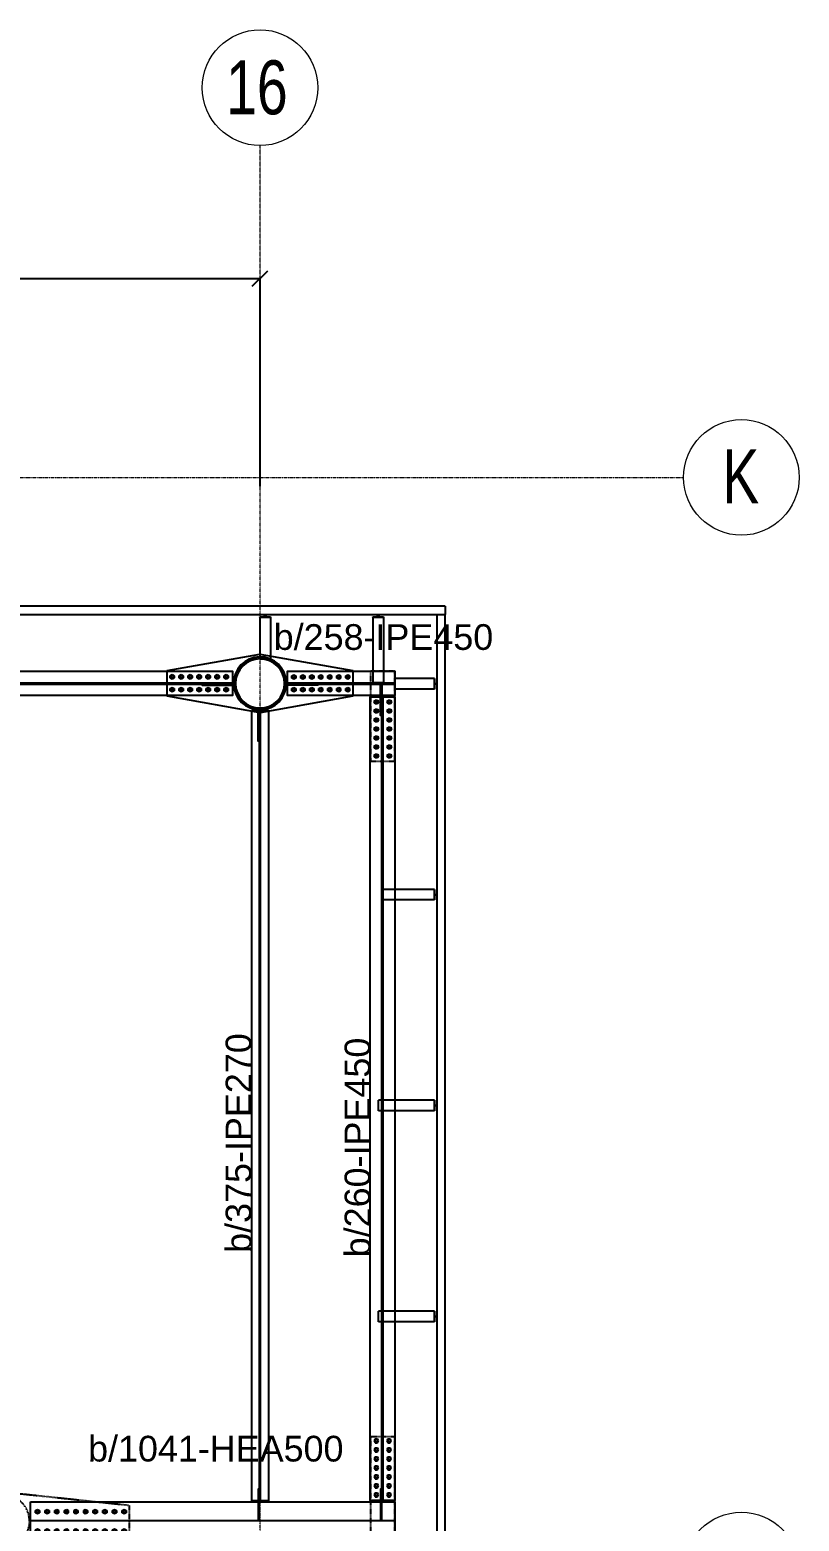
# Model space of a CAD drawing. Header units: millimetres. Extents: x -1715 to 93033, y -21962 to 25119.
# Drawn here: x 87044 to 93033, y 13518 to 25119 of the extents above; entities that cross this region are included whole.
import ezdxf
from ezdxf.enums import TextEntityAlignment as Align

# ---------------------------------------------------------------- set-up
doc = ezdxf.new("R2010")
doc.units = ezdxf.units.MM
doc.header["$LTSCALE"] = 0.4
doc.linetypes.add('DXK_LINE_DOT2', pattern=[3.9198, 1.9599, -1.9599])
doc.linetypes.add('Grid Line', pattern=[3.33375, 1.905, -0.47625, 0.47625, -0.47625])
for name, color, linetype, lineweight in [('0-1', 250, 'Continuous', 5), ('E_COLUMNAS-1', 1, 'Continuous', 25), ('E_EJES', 8, 'Continuous', 9), ('E_EJES-1', 8, 'Grid Line', 9), ('E_TEXTO', 3, 'Continuous', 9), ('E_VIGAS-1', 31, 'Continuous', 25), ('E_VIGAS-2', 252, 'Continuous', 25)]:
    doc.layers.add(name, color=color, linetype=linetype, lineweight=lineweight)
for name, color, linetype in [('A_ALMA', 255, 'Continuous'), ('COTAS', 8, 'Continuous'), ('P-PLATINA', 6, 'Continuous')]:
    doc.layers.add(name, color=color, linetype=linetype)
doc.styles.add('CNI_COTAS', font='romans.shx', dxfattribs={"width": 0.8})
doc.styles.add('Swis721 LtCn BT_1', font='swisscl.ttf', dxfattribs={"height": 0.42})
doc.styles.add('VERDANA', font='arial.ttf')
doc.dimstyles.new('1.5', dxfattribs={"dimscale": 0, "dimtxt": 200, "dimasz": 120, "dimexe": 4, "dimexo": 4, "dimgap": 15, "dimtad": 1, "dimdec": 0, "dimzin": 4, "dimdsep": 46, "dimtxsty": 'CNI_COTAS', "dimblk": 'OBLIQUE', "dimcen": -0.09, "dimclrd": 256, "dimclrt": 3, "dimadec": 0, "dimazin": 0, "dimtfac": 1, "dimtdec": 0, "dimtmove": 2, "dimatfit": 0, "dimldrblk": 'OBLIQUE', "dimfxl": 0.05, "dimtolj": 1, "dimtzin": 0, "dimarcsym": 0})

# ---------------------------------------------------------------- blocks, each defined once
blk = doc.blocks.new('EST_SFM_VIGA-METALICA-SECCION-C - EST_SFM_VIGA-METALICA-UPN160-1505289-_14_00m_N_E_-NIVEL-4 DOC')
at = {"layer": 'E_VIGAS-1'}
for p, q in [((44.822, 0.018), (-44.831, 0.018)), ((44.822, 0.018), (44.822, -0.047)), ((-44.831, -0.047), (44.822, -0.047))]:
    blk.add_line(p, q, dxfattribs=at)
blk = doc.blocks.new('EST_SFM_VIGA-METALICA-SECCION-C - EST_SFM_VIGA-METALICA-UPN160-1510871-_14_00m_N_E_-NIVEL-4 DOC')
at = {"layer": 'E_VIGAS-1'}
for p, q in [((-11.69, -0.047), (-11.69, 0.018)), ((11.677, 0.018), (-11.69, 0.018)), ((-11.69, -0.047), (11.677, -0.047))]:
    blk.add_line(p, q, dxfattribs=at)
blk = doc.blocks.new('DCTIB_CNI_EST_MOD-1A-FAC_0001_rvt-1-_14_00m_N_E_-NIVEL-4 DOC')
at = {"layer": 'E_VIGAS-1'}
for p, q in [((2.375, 165.082), (2.375, 165.096)), ((2.375, 165.077), (2.375, 165.082)), ((2.38, 165.096), (2.38, 165.082)), ((2.38, 165.082), (2.38, 165.077)), ((3.255, 165.082), (3.255, 165.096)), ((3.255, 165.077), (3.255, 165.082)), ((3.26, 165.096), (3.26, 165.082)), ((3.26, 165.082), (3.26, 165.077)), ((2.337, 165.076), (2.337, 165.077)), ((2.337, 165.077), (2.365, 165.077)), ((2.337, 165.076), (2.419, 165.076)), ((2.419, 165.076), (2.337, 165.076)), ((2.337, 165.076), (2.337, 164.749)), ((2.391, 165.077), (2.419, 165.077)), ((2.419, 165.077), (2.419, 165.076)), ((2.419, 165.076), (2.419, 164.749)), ((3.217, 165.076), (3.217, 165.077)), ((3.217, 165.077), (3.245, 165.077)), ((3.217, 165.076), (3.299, 165.076)), ((3.299, 165.076), (3.217, 165.076)), ((3.217, 165.076), (3.217, 164.564)), ((3.271, 165.077), (3.299, 165.077)), ((3.299, 165.077), (3.299, 165.076)), ((3.299, 165.076), (3.299, 164.564)), ((2.419, 164.749), (2.337, 164.749)), ((3.299, 164.564), (3.217, 164.564)), ((3.386, 164.515), (3.386, 164.597)), ((3.695, 164.597), (3.386, 164.597)), ((3.695, 164.515), (3.386, 164.515)), ((3.695, 164.597), (3.695, 164.515)), ((3.695, 164.515), (3.695, 164.597)), ((3.695, 164.597), (3.695, 164.597)), ((3.695, 164.597), (3.695, 164.569)), ((3.695, 164.559), (3.7, 164.559)), ((3.7, 164.554), (3.695, 164.554)), ((3.695, 164.543), (3.695, 164.515)), ((3.695, 164.515), (3.695, 164.515)), ((3.7, 164.559), (3.714, 164.559)), ((3.714, 164.554), (3.7, 164.554)), ((3.296, 162.875), (3.296, 162.957)), ((3.695, 162.957), (3.296, 162.957)), ((3.695, 162.957), (3.695, 162.875)), ((3.695, 162.875), (3.695, 162.957)), ((3.695, 162.957), (3.695, 162.957)), ((3.695, 162.957), (3.695, 162.929)), ((3.695, 162.918), (3.7, 162.918)), ((3.7, 162.913), (3.695, 162.913)), ((3.695, 162.903), (3.695, 162.875)), ((3.7, 162.918), (3.714, 162.918)), ((3.714, 162.913), (3.7, 162.913)), ((3.695, 162.875), (3.296, 162.875)), ((3.695, 162.875), (3.695, 162.875)), ((3.26, 161.235), (3.26, 161.317)), ((3.695, 161.317), (3.26, 161.317)), ((3.695, 161.317), (3.695, 161.235)), ((3.695, 161.235), (3.695, 161.317)), ((3.695, 161.317), (3.695, 161.317)), ((3.695, 161.317), (3.695, 161.289)), ((3.695, 161.278), (3.7, 161.278)), ((3.7, 161.273), (3.695, 161.273)), ((3.695, 161.262), (3.695, 161.235)), ((3.7, 161.278), (3.714, 161.278)), ((3.714, 161.273), (3.7, 161.273)), ((3.695, 161.235), (3.26, 161.235)), ((3.695, 161.235), (3.695, 161.235)), ((3.26, 159.594), (3.26, 159.676)), ((3.695, 159.676), (3.26, 159.676)), ((3.695, 159.676), (3.695, 159.594)), ((3.695, 159.594), (3.695, 159.676)), ((3.695, 159.676), (3.695, 159.676)), ((3.695, 159.676), (3.695, 159.649)), ((3.695, 159.638), (3.7, 159.638)), ((3.7, 159.633), (3.695, 159.633)), ((3.7, 159.638), (3.714, 159.638)), ((3.714, 159.633), (3.7, 159.633)), ((3.695, 159.594), (3.26, 159.594)), ((3.695, 159.622), (3.695, 159.594)), ((3.695, 159.594), (3.695, 159.594))]:
    blk.add_line(p, q, dxfattribs=at)
for points, knots in [([(2.365, 165.077), (2.366, 165.077), (2.367, 165.077), (2.37, 165.077), (2.372, 165.078), (2.374, 165.078), (2.375, 165.08), (2.375, 165.081), (2.375, 165.082)], [0, 0, 0, 0, 0.142857, 0.285714, 0.428571, 0.571429, 0.785714, 1, 1, 1, 1]), ([(2.375, 165.082), (2.375, 165.081), (2.375, 165.08), (2.373, 165.078), (2.372, 165.078), (2.37, 165.077), (2.369, 165.077), (2.368, 165.077), (2.366, 165.077), (2.365, 165.077)], [0, 0, 0, 0, 0.285714, 0.428571, 0.571429, 0.678571, 0.732143, 0.785714, 1, 1, 1, 1]), ([(2.391, 165.077), (2.39, 165.077), (2.389, 165.077), (2.386, 165.077), (2.384, 165.078), (2.382, 165.078), (2.381, 165.08), (2.38, 165.081), (2.38, 165.082)], [0, 0, 0, 0, 0.142857, 0.285714, 0.428571, 0.571429, 0.785714, 1, 1, 1, 1]), ([(2.38, 165.082), (2.38, 165.081), (2.381, 165.08), (2.382, 165.078), (2.384, 165.078), (2.385, 165.077), (2.386, 165.077), (2.388, 165.077), (2.39, 165.077), (2.391, 165.077)], [0, 0, 0, 0, 0.285714, 0.428571, 0.571429, 0.678571, 0.732143, 0.785714, 1, 1, 1, 1]), ([(3.245, 165.077), (3.246, 165.077), (3.247, 165.077), (3.25, 165.077), (3.252, 165.078), (3.254, 165.078), (3.255, 165.08), (3.255, 165.081), (3.255, 165.082)], [0, 0, 0, 0, 0.142857, 0.285714, 0.428571, 0.571429, 0.785714, 1, 1, 1, 1]), ([(3.255, 165.082), (3.255, 165.081), (3.255, 165.08), (3.253, 165.078), (3.252, 165.078), (3.25, 165.077), (3.249, 165.077), (3.248, 165.077), (3.246, 165.077), (3.245, 165.077)], [0, 0, 0, 0, 0.285714, 0.428571, 0.571429, 0.678571, 0.732143, 0.785714, 1, 1, 1, 1]), ([(3.271, 165.077), (3.27, 165.077), (3.269, 165.077), (3.266, 165.077), (3.264, 165.078), (3.262, 165.078), (3.261, 165.08), (3.26, 165.081), (3.26, 165.082)], [0, 0, 0, 0, 0.142857, 0.285714, 0.428571, 0.571429, 0.785714, 1, 1, 1, 1]), ([(3.26, 165.082), (3.26, 165.081), (3.261, 165.08), (3.262, 165.078), (3.264, 165.078), (3.265, 165.077), (3.266, 165.077), (3.268, 165.077), (3.27, 165.077), (3.271, 165.077)], [0, 0, 0, 0, 0.285714, 0.428571, 0.571429, 0.678571, 0.732143, 0.785714, 1, 1, 1, 1]), ([(3.695, 164.569), (3.695, 164.569), (3.695, 164.567), (3.696, 164.564), (3.696, 164.562), (3.697, 164.56), (3.698, 164.559), (3.7, 164.559), (3.7, 164.559)], [0, 0, 0, 0, 0.142857, 0.285714, 0.428571, 0.571429, 0.785714, 1, 1, 1, 1]), ([(3.7, 164.559), (3.699, 164.559), (3.698, 164.559), (3.697, 164.561), (3.696, 164.562), (3.696, 164.564), (3.696, 164.565), (3.695, 164.567), (3.695, 164.568), (3.695, 164.569)], [0, 0, 0, 0, 0.285714, 0.428571, 0.571429, 0.678571, 0.732143, 0.785714, 1, 1, 1, 1]), ([(3.695, 164.543), (3.695, 164.544), (3.695, 164.546), (3.696, 164.548), (3.696, 164.55), (3.697, 164.552), (3.698, 164.553), (3.7, 164.554), (3.7, 164.554)], [0, 0, 0, 0, 0.142857, 0.285714, 0.428571, 0.571429, 0.785714, 1, 1, 1, 1]), ([(3.7, 164.554), (3.699, 164.554), (3.698, 164.553), (3.697, 164.552), (3.696, 164.55), (3.696, 164.549), (3.696, 164.548), (3.695, 164.546), (3.695, 164.544), (3.695, 164.543)], [0, 0, 0, 0, 0.285714, 0.428571, 0.571429, 0.678571, 0.732143, 0.785714, 1, 1, 1, 1]), ([(3.695, 162.929), (3.695, 162.928), (3.695, 162.927), (3.696, 162.924), (3.696, 162.922), (3.697, 162.92), (3.698, 162.919), (3.7, 162.918), (3.7, 162.918)], [0, 0, 0, 0, 0.142857, 0.285714, 0.428571, 0.571429, 0.785714, 1, 1, 1, 1]), ([(3.7, 162.918), (3.699, 162.918), (3.698, 162.919), (3.697, 162.92), (3.696, 162.922), (3.696, 162.923), (3.696, 162.924), (3.695, 162.926), (3.695, 162.928), (3.695, 162.929)], [0, 0, 0, 0, 0.285714, 0.428571, 0.571429, 0.678571, 0.732143, 0.785714, 1, 1, 1, 1]), ([(3.695, 162.903), (3.695, 162.904), (3.695, 162.905), (3.696, 162.908), (3.696, 162.91), (3.697, 162.912), (3.698, 162.913), (3.7, 162.913), (3.7, 162.913)], [0, 0, 0, 0, 0.142857, 0.285714, 0.428571, 0.571429, 0.785714, 1, 1, 1, 1]), ([(3.7, 162.913), (3.699, 162.913), (3.698, 162.913), (3.697, 162.911), (3.696, 162.91), (3.696, 162.908), (3.696, 162.907), (3.695, 162.906), (3.695, 162.904), (3.695, 162.903)], [0, 0, 0, 0, 0.285714, 0.428571, 0.571429, 0.678571, 0.732143, 0.785714, 1, 1, 1, 1]), ([(3.695, 161.289), (3.695, 161.288), (3.695, 161.286), (3.696, 161.284), (3.696, 161.282), (3.697, 161.28), (3.698, 161.278), (3.7, 161.278), (3.7, 161.278)], [0, 0, 0, 0, 0.142857, 0.285714, 0.428571, 0.571429, 0.785714, 1, 1, 1, 1]), ([(3.7, 161.278), (3.699, 161.278), (3.698, 161.279), (3.697, 161.28), (3.696, 161.282), (3.696, 161.283), (3.696, 161.284), (3.695, 161.286), (3.695, 161.288), (3.695, 161.289)], [0, 0, 0, 0, 0.285714, 0.428571, 0.571429, 0.678571, 0.732143, 0.785714, 1, 1, 1, 1]), ([(3.695, 161.262), (3.695, 161.263), (3.695, 161.265), (3.696, 161.267), (3.696, 161.27), (3.697, 161.271), (3.698, 161.273), (3.7, 161.273), (3.7, 161.273)], [0, 0, 0, 0, 0.142857, 0.285714, 0.428571, 0.571429, 0.785714, 1, 1, 1, 1]), ([(3.7, 161.273), (3.699, 161.273), (3.698, 161.273), (3.697, 161.271), (3.696, 161.27), (3.696, 161.268), (3.696, 161.267), (3.695, 161.265), (3.695, 161.264), (3.695, 161.262)], [0, 0, 0, 0, 0.285714, 0.428571, 0.571429, 0.678571, 0.732143, 0.785714, 1, 1, 1, 1]), ([(3.695, 159.649), (3.695, 159.648), (3.695, 159.646), (3.696, 159.644), (3.696, 159.642), (3.697, 159.64), (3.698, 159.638), (3.7, 159.638), (3.7, 159.638)], [0, 0, 0, 0, 0.142857, 0.285714, 0.428571, 0.571429, 0.785714, 1, 1, 1, 1]), ([(3.7, 159.638), (3.699, 159.638), (3.698, 159.638), (3.697, 159.64), (3.696, 159.641), (3.696, 159.643), (3.696, 159.644), (3.695, 159.646), (3.695, 159.647), (3.695, 159.649)], [0, 0, 0, 0, 0.285714, 0.428571, 0.571429, 0.678571, 0.732143, 0.785714, 1, 1, 1, 1]), ([(3.695, 159.622), (3.695, 159.623), (3.695, 159.625), (3.696, 159.627), (3.696, 159.629), (3.697, 159.631), (3.698, 159.633), (3.7, 159.633), (3.7, 159.633)], [0, 0, 0, 0, 0.142857, 0.285714, 0.428571, 0.571429, 0.785714, 1, 1, 1, 1]), ([(3.7, 159.633), (3.699, 159.633), (3.698, 159.632), (3.697, 159.631), (3.696, 159.629), (3.696, 159.628), (3.696, 159.627), (3.695, 159.625), (3.695, 159.623), (3.695, 159.622)], [0, 0, 0, 0, 0.285714, 0.428571, 0.571429, 0.678571, 0.732143, 0.785714, 1, 1, 1, 1])]:
    blk.add_open_spline(points, degree=3, knots=knots, dxfattribs=at)
blk.add_blockref('EST_SFM_VIGA-METALICA-SECCION-C - EST_SFM_VIGA-METALICA-UPN160-1505289-_14_00m_N_E_-NIVEL-4 DOC', (-41.042, 165.143), dxfattribs=at)
at = {"layer": 'E_VIGAS-1', "rotation": 269.9999999999999}
blk.add_blockref('EST_SFM_VIGA-METALICA-SECCION-C - EST_SFM_VIGA-METALICA-UPN160-1510871-_14_00m_N_E_-NIVEL-4 DOC', (3.762, 153.406), dxfattribs=at)
blk = doc.blocks.new('Grid - CNI_NOMBRE EJES-372759-_14_00m_N_E_-NIVEL-4 DOC')
at = {"layer": 'E_EJES'}
blk.add_circle((0, 0), 0.003, dxfattribs=at)
blk = doc.blocks.new('EST_SCM_COLUMNA-METALICA-SECCION-CIRCULAR - EST_SCM_COLUMNA-TUBULAR-CIRCULAR_PTEØ_16__e_12_7mm-V13-_14_00m_N_E_-NIVEL-4 DOC')
at = {"layer": 'E_COLUMNAS-1'}
for radius, start, end in [(0.203, 0.1163, 180), (0.191, 0, 180), (0.203, 180, 359.8837), (0.191, 180, 0)]:
    blk.add_arc((0, 0), radius, start, end, dxfattribs=at)
blk = doc.blocks.new('Bolt-72226993-2866 - 1511')
at = {"color": 253, "linetype": 'Continuous'}
for p, q in [((97025, 30135), (97040, 30144)), ((97025, 30118), (97025, 30135)), ((97040, 30109), (97025, 30118)), ((97040, 30144), (97055, 30135)), ((97055, 30118), (97040, 30109)), ((97055, 30135), (97055, 30118)), ((97095, 30135), (97110, 30144)), ((97095, 30118), (97095, 30135)), ((97110, 30109), (97095, 30118)), ((97110, 30144), (97125, 30135)), ((97125, 30118), (97110, 30109)), ((97125, 30135), (97125, 30118)), ((97165, 30135), (97180, 30144)), ((97165, 30118), (97165, 30135)), ((97180, 30109), (97165, 30118)), ((97180, 30144), (97195, 30135)), ((97195, 30118), (97180, 30109)), ((97195, 30135), (97195, 30118)), ((97235, 30135), (97250, 30144)), ((97235, 30118), (97235, 30135)), ((97250, 30109), (97235, 30118)), ((97250, 30144), (97265, 30135)), ((97265, 30118), (97250, 30109)), ((97265, 30135), (97265, 30118)), ((97305, 30135), (97320, 30144)), ((97305, 30118), (97305, 30135)), ((97320, 30109), (97305, 30118)), ((97320, 30144), (97335, 30135)), ((97335, 30118), (97320, 30109)), ((97335, 30135), (97335, 30118)), ((97375, 30135), (97390, 30144)), ((97375, 30118), (97375, 30135)), ((97390, 30109), (97375, 30118)), ((97390, 30144), (97405, 30135)), ((97405, 30118), (97390, 30109)), ((97405, 30135), (97405, 30118)), ((97445, 30135), (97460, 30144)), ((97445, 30118), (97445, 30135)), ((97460, 30109), (97445, 30118)), ((97460, 30144), (97475, 30135)), ((97475, 30118), (97460, 30109)), ((97475, 30135), (97475, 30118)), ((97025, 30035), (97040, 30044)), ((97025, 30018), (97025, 30035)), ((97040, 30009), (97025, 30018)), ((97040, 30044), (97055, 30035)), ((97055, 30018), (97040, 30009)), ((97055, 30035), (97055, 30018)), ((97095, 30035), (97110, 30044)), ((97095, 30018), (97095, 30035)), ((97110, 30009), (97095, 30018)), ((97110, 30044), (97125, 30035)), ((97125, 30018), (97110, 30009)), ((97125, 30035), (97125, 30018)), ((97165, 30035), (97180, 30044)), ((97165, 30018), (97165, 30035)), ((97180, 30009), (97165, 30018)), ((97180, 30044), (97195, 30035)), ((97195, 30018), (97180, 30009)), ((97195, 30035), (97195, 30018)), ((97235, 30035), (97250, 30044)), ((97235, 30018), (97235, 30035)), ((97250, 30009), (97235, 30018)), ((97250, 30044), (97265, 30035)), ((97265, 30018), (97250, 30009)), ((97265, 30035), (97265, 30018)), ((97305, 30035), (97320, 30044)), ((97305, 30018), (97305, 30035)), ((97320, 30009), (97305, 30018)), ((97320, 30044), (97335, 30035)), ((97335, 30018), (97320, 30009)), ((97335, 30035), (97335, 30018)), ((97375, 30035), (97390, 30044)), ((97375, 30018), (97375, 30035)), ((97390, 30009), (97375, 30018)), ((97390, 30044), (97405, 30035)), ((97405, 30018), (97390, 30009)), ((97405, 30035), (97405, 30018)), ((97445, 30035), (97460, 30044)), ((97445, 30018), (97445, 30035)), ((97460, 30009), (97445, 30018)), ((97460, 30044), (97475, 30035)), ((97475, 30018), (97460, 30009)), ((97475, 30035), (97475, 30018))]:
    blk.add_line(p, q, dxfattribs=at)
for centre, radius, start, end in [((97040, 30127), 11.5, 18.0268, 198.0268), ((97040, 30127), 11.5, 198.0268, 18.0268), ((97040, 30127), 10, 90.0268, 270.0268), ((97040, 30127), 10, 270.0268, 90.0268), ((97110, 30127), 11.5, 18.0268, 198.0268), ((97110, 30127), 11.5, 198.0268, 18.0268), ((97110, 30127), 10, 90.0268, 270.0268), ((97110, 30127), 10, 270.0268, 90.0268), ((97180, 30127), 11.5, 18.0268, 198.0268), ((97180, 30127), 11.5, 198.0268, 18.0268), ((97180, 30127), 10, 90.0268, 270.0268), ((97180, 30127), 10, 270.0268, 90.0268), ((97250, 30127), 11.5, 18.0268, 198.0268), ((97250, 30127), 11.5, 198.0268, 18.0268), ((97250, 30127), 10, 90.0268, 270.0268), ((97250, 30127), 10, 270.0268, 90.0268), ((97320, 30127), 11.5, 18.0268, 198.0268), ((97320, 30127), 11.5, 198.0268, 18.0268), ((97320, 30127), 10, 90.0268, 270.0268), ((97320, 30127), 10, 270.0268, 90.0268), ((97390, 30127), 11.5, 18.0268, 198.0268), ((97390, 30127), 11.5, 198.0268, 18.0268), ((97390, 30127), 10, 90.0268, 270.0268), ((97390, 30127), 10, 270.0268, 90.0268), ((97460, 30127), 11.5, 18.0268, 198.0268), ((97460, 30127), 11.5, 198.0268, 18.0268), ((97460, 30127), 10, 90.0268, 270.0268), ((97460, 30127), 10, 270.0268, 90.0268), ((97040, 30027), 11.5, 18.0268, 198.0268), ((97040, 30027), 11.5, 198.0268, 18.0268), ((97040, 30027), 10, 90.0268, 270.0268), ((97040, 30027), 10, 270.0268, 90.0268), ((97110, 30027), 11.5, 18.0268, 198.0268), ((97110, 30027), 11.5, 198.0268, 18.0268), ((97110, 30027), 10, 90.0268, 270.0268), ((97110, 30027), 10, 270.0268, 90.0268), ((97180, 30027), 11.5, 18.0268, 198.0268), ((97180, 30027), 11.5, 198.0268, 18.0268), ((97180, 30027), 10, 90.0268, 270.0268), ((97180, 30027), 10, 270.0268, 90.0268), ((97250, 30027), 11.5, 18.0268, 198.0268), ((97250, 30027), 11.5, 198.0268, 18.0268), ((97250, 30027), 10, 90.0268, 270.0268), ((97250, 30027), 10, 270.0268, 90.0268), ((97320, 30027), 11.5, 18.0268, 198.0268), ((97320, 30027), 11.5, 198.0268, 18.0268), ((97320, 30027), 10, 90.0268, 270.0268), ((97320, 30027), 10, 270.0268, 90.0268), ((97390, 30027), 11.5, 18.0268, 198.0268), ((97390, 30027), 11.5, 198.0268, 18.0268), ((97390, 30027), 10, 90.0268, 270.0268), ((97390, 30027), 10, 270.0268, 90.0268), ((97460, 30027), 11.5, 18.0268, 198.0268), ((97460, 30027), 11.5, 198.0268, 18.0268), ((97460, 30027), 10, 90.0268, 270.0268), ((97460, 30027), 10, 270.0268, 90.0268)]:
    blk.add_arc(centre, radius, start, end, dxfattribs=at)
blk = doc.blocks.new('Part-72226993-2862 - 1511')
at = {"color": 253, "linetype": 'Continuous'}
for p, q in [((97000, 30177), (97723, 30304)), ((97723, 30304), (98446, 30176)), ((97000, 29977), (97000, 30177)), ((98446, 30176), (98446, 29976)), ((97724, 29848), (97000, 29977)), ((98446, 29976), (97724, 29848))]:
    blk.add_line(p, q, dxfattribs=at)
for start, end in [(80, 260), (260, 80)]:
    blk.add_arc((97723, 30076), 206, start, end, dxfattribs=at)
blk = doc.blocks.new('Bolt-72226993-2867 - 1511')
at = {"color": 253, "linetype": 'Continuous'}
for p, q in [((97971, 30135), (97986, 30143)), ((97971, 30117), (97971, 30135)), ((97986, 30109), (97971, 30117)), ((97986, 30143), (98001, 30135)), ((98001, 30117), (97986, 30109)), ((98001, 30135), (98001, 30117)), ((98041, 30135), (98056, 30143)), ((98041, 30117), (98041, 30135)), ((98056, 30109), (98041, 30117)), ((98056, 30143), (98071, 30135)), ((98071, 30117), (98056, 30109)), ((98071, 30135), (98071, 30117)), ((98111, 30135), (98126, 30143)), ((98111, 30117), (98111, 30135)), ((98126, 30109), (98111, 30117)), ((98126, 30143), (98141, 30135)), ((98141, 30117), (98126, 30109)), ((98141, 30135), (98141, 30117)), ((98181, 30135), (98196, 30143)), ((98181, 30117), (98181, 30135)), ((98196, 30109), (98181, 30117)), ((98196, 30143), (98211, 30135)), ((98211, 30117), (98196, 30109)), ((98211, 30135), (98211, 30117)), ((98251, 30135), (98266, 30143)), ((98251, 30117), (98251, 30135)), ((98266, 30109), (98251, 30117)), ((98266, 30143), (98281, 30135)), ((98281, 30117), (98266, 30109)), ((98281, 30135), (98281, 30117)), ((98321, 30135), (98336, 30143)), ((98321, 30117), (98321, 30135)), ((98336, 30109), (98321, 30117)), ((98336, 30143), (98351, 30135)), ((98351, 30117), (98336, 30109)), ((98351, 30135), (98351, 30117)), ((98391, 30135), (98406, 30143)), ((98391, 30118), (98391, 30135)), ((98406, 30109), (98391, 30118)), ((98406, 30143), (98421, 30135)), ((98421, 30118), (98406, 30109)), ((98421, 30135), (98421, 30118)), ((97971, 30035), (97986, 30043)), ((97971, 30017), (97971, 30035)), ((97986, 30009), (97971, 30017)), ((97986, 30043), (98001, 30035)), ((98001, 30017), (97986, 30009)), ((98001, 30035), (98001, 30017)), ((98041, 30035), (98056, 30043)), ((98041, 30017), (98041, 30035)), ((98056, 30009), (98041, 30017)), ((98056, 30043), (98071, 30035)), ((98071, 30017), (98056, 30009)), ((98071, 30035), (98071, 30017)), ((98111, 30035), (98126, 30043)), ((98111, 30017), (98111, 30035)), ((98126, 30009), (98111, 30017)), ((98126, 30043), (98141, 30035)), ((98141, 30017), (98126, 30009)), ((98141, 30035), (98141, 30017)), ((98181, 30035), (98196, 30043)), ((98181, 30017), (98181, 30035)), ((98196, 30009), (98181, 30017)), ((98196, 30043), (98211, 30035)), ((98211, 30017), (98196, 30009)), ((98211, 30035), (98211, 30017)), ((98251, 30035), (98266, 30043)), ((98251, 30017), (98251, 30035)), ((98266, 30009), (98251, 30017)), ((98266, 30043), (98281, 30035)), ((98281, 30017), (98266, 30009)), ((98281, 30035), (98281, 30017)), ((98321, 30035), (98336, 30043)), ((98321, 30017), (98321, 30035)), ((98336, 30009), (98321, 30017)), ((98336, 30043), (98351, 30035)), ((98351, 30017), (98336, 30009)), ((98351, 30035), (98351, 30017)), ((98391, 30035), (98406, 30043)), ((98391, 30018), (98391, 30035)), ((98406, 30009), (98391, 30018)), ((98406, 30043), (98421, 30035)), ((98421, 30018), (98406, 30009)), ((98421, 30035), (98421, 30018))]:
    blk.add_line(p, q, dxfattribs=at)
for centre, radius, start, end in [((97986, 30126), 11.5, 18.0268, 198.0268), ((97986, 30126), 11.5, 198.0268, 18.0268), ((97986, 30126), 10, 90.0268, 270.0268), ((97986, 30126), 10, 270.0268, 90.0268), ((98056, 30126), 11.5, 18.0268, 198.0268), ((98056, 30126), 11.5, 198.0268, 18.0268), ((98056, 30126), 10, 90.0268, 270.0268), ((98056, 30126), 10, 270.0268, 90.0268), ((98126, 30126), 11.5, 18.0268, 198.0268), ((98126, 30126), 11.5, 198.0268, 18.0268), ((98126, 30126), 10, 90.0268, 270.0268), ((98126, 30126), 10, 270.0268, 90.0268), ((98196, 30126), 11.5, 18.0268, 198.0268), ((98196, 30126), 11.5, 198.0268, 18.0268), ((98196, 30126), 10, 90.0268, 270.0268), ((98196, 30126), 10, 270.0268, 90.0268), ((98266, 30126), 11.5, 18.0268, 198.0268), ((98266, 30126), 11.5, 198.0268, 18.0268), ((98266, 30126), 10, 90.0268, 270.0268), ((98266, 30126), 10, 270.0268, 90.0268), ((98336, 30126), 11.5, 18.0268, 198.0268), ((98336, 30126), 11.5, 198.0268, 18.0268), ((98336, 30126), 10, 90.0268, 270.0268), ((98336, 30126), 10, 270.0268, 90.0268), ((98406, 30126), 11.5, 18.0268, 198.0268), ((98406, 30126), 11.5, 198.0268, 18.0268), ((98406, 30126), 10, 90.0268, 270.0268), ((98406, 30126), 10, 270.0268, 90.0268), ((97986, 30026), 11.5, 18.0268, 198.0268), ((97986, 30026), 11.5, 198.0268, 18.0268), ((97986, 30026), 10, 90.0268, 270.0268), ((97986, 30026), 10, 270.0268, 90.0268), ((98056, 30026), 11.5, 18.0268, 198.0268), ((98056, 30026), 11.5, 198.0268, 18.0268), ((98056, 30026), 10, 90.0268, 270.0268), ((98056, 30026), 10, 270.0268, 90.0268), ((98126, 30026), 11.5, 18.0268, 198.0268), ((98126, 30026), 11.5, 198.0268, 18.0268), ((98126, 30026), 10, 90.0268, 270.0268), ((98126, 30026), 10, 270.0268, 90.0268), ((98196, 30026), 11.5, 18.0268, 198.0268), ((98196, 30026), 11.5, 198.0268, 18.0268), ((98196, 30026), 10, 90.0268, 270.0268), ((98196, 30026), 10, 270.0268, 90.0268), ((98266, 30026), 11.5, 18.0268, 198.0268), ((98266, 30026), 11.5, 198.0268, 18.0268), ((98266, 30026), 10, 90.0268, 270.0268), ((98266, 30026), 10, 270.0268, 90.0268), ((98336, 30026), 11.5, 18.0268, 198.0268), ((98336, 30026), 11.5, 198.0268, 18.0268), ((98336, 30026), 10, 90.0268, 270.0268), ((98336, 30026), 10, 270.0268, 90.0268), ((98406, 30026), 11.5, 18.0268, 198.0268), ((98406, 30026), 11.5, 198.0268, 18.0268), ((98406, 30026), 10, 90.0268, 270.0268), ((98406, 30026), 10, 270.0268, 90.0268)]:
    blk.add_arc(centre, radius, start, end, dxfattribs=at)
blk = doc.blocks.new('Part-72226993-2814 - 1511')
at = {"color": 253, "linetype": 'DXK_LINE_DOT2'}
for p, q in [((94744, 23686), (95727, 23790)), ((95727, 23790), (96710, 23686)), ((94744, 23436), (94744, 23686)), ((96710, 23686), (96710, 23436)), ((95727, 23334), (94744, 23436)), ((96710, 23436), (95727, 23334))]:
    blk.add_line(p, q, dxfattribs=at)
for start, end in [(80, 260), (260, 80)]:
    blk.add_arc((95727, 23562), 206, start, end, dxfattribs=at)
blk = doc.blocks.new('Bolt-72226993-2820 - 1511')
at = {"color": 253, "linetype": 'Continuous'}
for p, q in [((95980, 23644), (95995, 23653)), ((95980, 23627), (95980, 23644)), ((95995, 23618), (95980, 23627)), ((95995, 23653), (96010, 23644)), ((96010, 23627), (95995, 23618)), ((96010, 23644), (96010, 23627)), ((96055, 23644), (96070, 23653)), ((96055, 23627), (96055, 23644)), ((96070, 23618), (96055, 23627)), ((96070, 23653), (96085, 23644)), ((96085, 23627), (96070, 23618)), ((96085, 23644), (96085, 23627)), ((96130, 23644), (96145, 23653)), ((96130, 23627), (96130, 23644)), ((96145, 23618), (96130, 23627)), ((96145, 23653), (96160, 23644)), ((96160, 23627), (96145, 23618)), ((96160, 23644), (96160, 23627)), ((96205, 23644), (96220, 23653)), ((96205, 23627), (96205, 23644)), ((96220, 23618), (96205, 23627)), ((96220, 23653), (96235, 23644)), ((96235, 23627), (96220, 23618)), ((96235, 23644), (96235, 23627)), ((96280, 23644), (96295, 23653)), ((96280, 23627), (96280, 23644)), ((96295, 23618), (96280, 23627)), ((96295, 23653), (96310, 23644)), ((96310, 23627), (96295, 23618)), ((96310, 23644), (96310, 23627)), ((96355, 23644), (96370, 23653)), ((96355, 23627), (96355, 23644)), ((96370, 23618), (96355, 23627)), ((96370, 23653), (96385, 23644)), ((96385, 23627), (96370, 23618)), ((96385, 23644), (96385, 23627)), ((96430, 23644), (96445, 23653)), ((96430, 23627), (96430, 23644)), ((96445, 23618), (96430, 23627)), ((96445, 23653), (96460, 23644)), ((96460, 23627), (96445, 23618)), ((96460, 23644), (96460, 23627)), ((96505, 23644), (96520, 23653)), ((96505, 23627), (96505, 23644)), ((96520, 23618), (96505, 23627)), ((96520, 23653), (96535, 23644)), ((96535, 23627), (96520, 23618)), ((96535, 23644), (96535, 23627)), ((96580, 23644), (96595, 23653)), ((96580, 23627), (96580, 23644)), ((96595, 23618), (96580, 23627)), ((96595, 23653), (96610, 23644)), ((96610, 23627), (96595, 23618)), ((96610, 23644), (96610, 23627)), ((96655, 23644), (96670, 23653)), ((96655, 23627), (96655, 23644)), ((96670, 23618), (96655, 23627)), ((96670, 23653), (96685, 23644)), ((96685, 23627), (96670, 23618)), ((96685, 23644), (96685, 23627)), ((95980, 23494), (95995, 23503)), ((95980, 23477), (95980, 23494)), ((95995, 23468), (95980, 23477)), ((95995, 23503), (96010, 23494)), ((96010, 23477), (95995, 23468)), ((96010, 23494), (96010, 23477)), ((96055, 23494), (96070, 23503)), ((96055, 23477), (96055, 23494)), ((96070, 23468), (96055, 23477)), ((96070, 23503), (96085, 23494)), ((96085, 23477), (96070, 23468)), ((96085, 23494), (96085, 23477)), ((96130, 23494), (96145, 23503)), ((96130, 23477), (96130, 23494)), ((96145, 23468), (96130, 23477)), ((96145, 23503), (96160, 23494)), ((96160, 23477), (96145, 23468)), ((96160, 23494), (96160, 23477)), ((96205, 23494), (96220, 23503)), ((96205, 23477), (96205, 23494)), ((96220, 23468), (96205, 23477)), ((96220, 23503), (96235, 23494)), ((96235, 23477), (96220, 23468)), ((96235, 23494), (96235, 23477)), ((96280, 23494), (96295, 23503)), ((96280, 23477), (96280, 23494)), ((96295, 23468), (96280, 23477)), ((96295, 23503), (96310, 23494)), ((96310, 23477), (96295, 23468)), ((96310, 23494), (96310, 23477)), ((96355, 23494), (96370, 23503)), ((96355, 23477), (96355, 23494)), ((96370, 23468), (96355, 23477)), ((96370, 23503), (96385, 23494)), ((96385, 23477), (96370, 23468)), ((96385, 23494), (96385, 23477)), ((96430, 23494), (96445, 23503)), ((96430, 23477), (96430, 23494)), ((96445, 23468), (96430, 23477)), ((96445, 23503), (96460, 23494)), ((96460, 23477), (96445, 23468)), ((96460, 23494), (96460, 23477)), ((96505, 23494), (96520, 23503)), ((96505, 23477), (96505, 23494)), ((96520, 23468), (96505, 23477)), ((96520, 23503), (96535, 23494)), ((96535, 23477), (96520, 23468)), ((96535, 23494), (96535, 23477)), ((96580, 23494), (96595, 23503)), ((96580, 23477), (96580, 23494)), ((96595, 23468), (96580, 23477)), ((96595, 23503), (96610, 23494)), ((96610, 23477), (96595, 23468)), ((96610, 23494), (96610, 23477)), ((96655, 23494), (96670, 23503)), ((96655, 23477), (96655, 23494)), ((96670, 23468), (96655, 23477)), ((96670, 23503), (96685, 23494)), ((96685, 23477), (96670, 23468)), ((96685, 23494), (96685, 23477))]:
    blk.add_line(p, q, dxfattribs=at)
for centre, radius, start, end in [((95995, 23636), 11.5, 18, 198), ((95995, 23636), 11.5, 198, 18), ((95995, 23636), 10, 90, 270), ((95995, 23636), 10, 270, 90), ((96070, 23636), 11.5, 18, 198), ((96070, 23636), 11.5, 198, 18), ((96070, 23636), 10, 90, 270), ((96070, 23636), 10, 270, 90), ((96145, 23636), 11.5, 18, 198), ((96145, 23636), 11.5, 198, 18), ((96145, 23636), 10, 90, 270), ((96145, 23636), 10, 270, 90), ((96220, 23636), 11.5, 18, 198), ((96220, 23636), 11.5, 198, 18), ((96220, 23636), 10, 90, 270), ((96220, 23636), 10, 270, 90), ((96295, 23636), 11.5, 18, 198), ((96295, 23636), 11.5, 198, 18), ((96295, 23636), 10, 90, 270), ((96295, 23636), 10, 270, 90), ((96370, 23636), 11.5, 18, 198), ((96370, 23636), 11.5, 198, 18), ((96370, 23636), 10, 90, 270), ((96370, 23636), 10, 270, 90), ((96445, 23636), 11.5, 18, 198), ((96445, 23636), 11.5, 198, 18), ((96445, 23636), 10, 90, 270), ((96445, 23636), 10, 270, 90), ((96520, 23636), 11.5, 18, 198), ((96520, 23636), 11.5, 198, 18), ((96520, 23636), 10, 90, 270), ((96520, 23636), 10, 270, 90), ((96595, 23636), 11.5, 18, 198), ((96595, 23636), 11.5, 198, 18), ((96595, 23636), 10, 90, 270), ((96595, 23636), 10, 270, 90), ((96670, 23636), 11.5, 18, 198), ((96670, 23636), 11.5, 198, 18), ((96670, 23636), 10, 90, 270), ((96670, 23636), 10, 270, 90), ((95995, 23486), 11.5, 18, 198), ((95995, 23486), 11.5, 198, 18), ((95995, 23486), 10, 90, 270), ((95995, 23486), 10, 270, 90), ((96070, 23486), 11.5, 18, 198), ((96070, 23486), 11.5, 198, 18), ((96070, 23486), 10, 90, 270), ((96070, 23486), 10, 270, 90), ((96145, 23486), 11.5, 18, 198), ((96145, 23486), 11.5, 198, 18), ((96145, 23486), 10, 90, 270), ((96145, 23486), 10, 270, 90), ((96220, 23486), 11.5, 18, 198), ((96220, 23486), 11.5, 198, 18), ((96220, 23486), 10, 90, 270), ((96220, 23486), 10, 270, 90), ((96295, 23486), 11.5, 18, 198), ((96295, 23486), 11.5, 198, 18), ((96295, 23486), 10, 90, 270), ((96295, 23486), 10, 270, 90), ((96370, 23486), 11.5, 18, 198), ((96370, 23486), 11.5, 198, 18), ((96370, 23486), 10, 90, 270), ((96370, 23486), 10, 270, 90), ((96445, 23486), 11.5, 18, 198), ((96445, 23486), 11.5, 198, 18), ((96445, 23486), 10, 90, 270), ((96445, 23486), 10, 270, 90), ((96520, 23486), 11.5, 18, 198), ((96520, 23486), 11.5, 198, 18), ((96520, 23486), 10, 90, 270), ((96520, 23486), 10, 270, 90), ((96595, 23486), 11.5, 18, 198), ((96595, 23486), 11.5, 198, 18), ((96595, 23486), 10, 90, 270), ((96595, 23486), 10, 270, 90), ((96670, 23486), 11.5, 18, 198), ((96670, 23486), 11.5, 198, 18), ((96670, 23486), 10, 90, 270), ((96670, 23486), 10, 270, 90)]:
    blk.add_arc(centre, radius, start, end, dxfattribs=at)
blk = doc.blocks.new('Part-72226993-3946 - 1511')
at = {"color": 253, "linetype": 'DXK_LINE_DOT2'}
for p, q in [((98582, 24221), (98581, 22900)), ((98771, 24221), (98582, 24221)), ((98771, 22900), (98771, 24221)), ((98581, 22900), (98771, 22900))]:
    blk.add_line(p, q, dxfattribs=at)
blk = doc.blocks.new('Bolt-72226993-2787 - 1511')
at = {"color": 253, "linetype": 'Continuous'}
for p, q in [((98610, 23360), (98618, 23375)), ((98618, 23345), (98610, 23360)), ((98618, 23375), (98636, 23375)), ((98636, 23345), (98618, 23345)), ((98636, 23375), (98644, 23360)), ((98644, 23360), (98636, 23345)), ((98710, 23360), (98718, 23375)), ((98718, 23345), (98710, 23360)), ((98718, 23375), (98736, 23375)), ((98736, 23345), (98718, 23345)), ((98736, 23375), (98744, 23360)), ((98744, 23360), (98736, 23345)), ((98610, 23290), (98618, 23305)), ((98618, 23275), (98610, 23290)), ((98610, 23220), (98618, 23235)), ((98618, 23205), (98610, 23220)), ((98618, 23305), (98636, 23305)), ((98636, 23275), (98618, 23275)), ((98618, 23235), (98636, 23235)), ((98636, 23205), (98618, 23205)), ((98636, 23305), (98644, 23290)), ((98644, 23290), (98636, 23275)), ((98636, 23235), (98644, 23220)), ((98644, 23220), (98636, 23205)), ((98710, 23290), (98718, 23305)), ((98718, 23275), (98710, 23290)), ((98710, 23220), (98718, 23235)), ((98718, 23205), (98710, 23220)), ((98718, 23305), (98736, 23305)), ((98736, 23275), (98718, 23275)), ((98718, 23235), (98736, 23235)), ((98736, 23205), (98718, 23205)), ((98736, 23305), (98744, 23290)), ((98744, 23290), (98736, 23275)), ((98736, 23235), (98744, 23220)), ((98744, 23220), (98736, 23205)), ((98610, 23150), (98618, 23165)), ((98618, 23135), (98610, 23150)), ((98610, 23080), (98618, 23095)), ((98618, 23165), (98636, 23165)), ((98636, 23135), (98618, 23135)), ((98618, 23095), (98636, 23095)), ((98636, 23165), (98644, 23150)), ((98644, 23150), (98636, 23135)), ((98636, 23095), (98644, 23080)), ((98710, 23150), (98718, 23165)), ((98718, 23135), (98710, 23150)), ((98710, 23080), (98718, 23095)), ((98718, 23165), (98736, 23165)), ((98736, 23135), (98718, 23135)), ((98718, 23095), (98736, 23095)), ((98736, 23165), (98744, 23150)), ((98744, 23150), (98736, 23135)), ((98736, 23095), (98744, 23080)), ((98618, 23065), (98610, 23080)), ((98610, 23010), (98618, 23025)), ((98618, 22995), (98610, 23010)), ((98636, 23065), (98618, 23065)), ((98618, 23025), (98636, 23025)), ((98636, 22995), (98618, 22995)), ((98644, 23080), (98636, 23065)), ((98636, 23025), (98644, 23010)), ((98644, 23010), (98636, 22995)), ((98718, 23065), (98710, 23080)), ((98710, 23010), (98718, 23025)), ((98718, 22995), (98710, 23010)), ((98736, 23065), (98718, 23065)), ((98718, 23025), (98736, 23025)), ((98736, 22995), (98718, 22995)), ((98744, 23080), (98736, 23065)), ((98736, 23025), (98744, 23010)), ((98744, 23010), (98736, 22995)), ((98610, 22940), (98618, 22955)), ((98618, 22925), (98610, 22940)), ((98618, 22955), (98636, 22955)), ((98636, 22925), (98618, 22925)), ((98636, 22955), (98644, 22940)), ((98644, 22940), (98636, 22925)), ((98710, 22940), (98718, 22955)), ((98718, 22925), (98710, 22940)), ((98718, 22955), (98736, 22955)), ((98736, 22925), (98718, 22925)), ((98736, 22955), (98744, 22940)), ((98744, 22940), (98736, 22925))]:
    blk.add_line(p, q, dxfattribs=at)
for centre, radius, start, end in [((98627, 23360), 11, 108, 288), ((98627, 23360), 10, 0, 180), ((98627, 23360), 10, 180, 0), ((98627, 23360), 11, 288, 108), ((98727, 23360), 11, 108, 288), ((98727, 23360), 10, 0, 180), ((98727, 23360), 10, 180, 0), ((98727, 23360), 11, 288, 108), ((98627, 23290), 11, 108, 288), ((98627, 23220), 11, 108, 288), ((98627, 23290), 10, 0, 180), ((98627, 23290), 10, 180, 0), ((98627, 23220), 10, 0, 180), ((98627, 23220), 10, 180, 0), ((98627, 23290), 11, 288, 108), ((98627, 23220), 11, 288, 108), ((98727, 23290), 11, 108, 288), ((98727, 23220), 11, 108, 288), ((98727, 23290), 10, 0, 180), ((98727, 23290), 10, 180, 0), ((98727, 23220), 10, 0, 180), ((98727, 23220), 10, 180, 0), ((98727, 23290), 11, 288, 108), ((98727, 23220), 11, 288, 108), ((98627, 23150), 11, 108, 288), ((98627, 23080), 11, 108, 288), ((98627, 23150), 10, 0, 180), ((98627, 23150), 10, 180, 0), ((98627, 23080), 10, 0, 180), ((98627, 23150), 11, 288, 108), ((98627, 23080), 11, 288, 108), ((98727, 23150), 11, 108, 288), ((98727, 23080), 11, 108, 288), ((98727, 23150), 10, 0, 180), ((98727, 23150), 10, 180, 0), ((98727, 23080), 10, 0, 180), ((98727, 23150), 11, 288, 108), ((98727, 23080), 11, 288, 108), ((98627, 23010), 11, 108, 288), ((98627, 23080), 10, 180, 0), ((98627, 23010), 10, 0, 180), ((98627, 23010), 10, 180, 0), ((98627, 23010), 11, 288, 108), ((98727, 23010), 11, 108, 288), ((98727, 23080), 10, 180, 0), ((98727, 23010), 10, 0, 180), ((98727, 23010), 10, 180, 0), ((98727, 23010), 11, 288, 108), ((98627, 22940), 11, 108, 288), ((98627, 22940), 10, 0, 180), ((98627, 22940), 10, 180, 0), ((98627, 22940), 11, 288, 108), ((98727, 22940), 11, 108, 288), ((98727, 22940), 10, 0, 180), ((98727, 22940), 10, 180, 0), ((98727, 22940), 11, 288, 108)]:
    blk.add_arc(centre, radius, start, end, dxfattribs=at)
blk = doc.blocks.new('Bolt-72226993-2786 - 1511')
at = {"color": 253, "linetype": 'Continuous'}
for p, q in [((98610, 29932), (98618, 29947)), ((98618, 29917), (98610, 29932)), ((98618, 29947), (98636, 29947)), ((98636, 29947), (98644, 29932)), ((98644, 29932), (98636, 29917)), ((98710, 29932), (98718, 29947)), ((98718, 29917), (98710, 29932)), ((98718, 29947), (98736, 29947)), ((98736, 29947), (98744, 29932)), ((98744, 29932), (98736, 29917)), ((98610, 29862), (98618, 29877)), ((98618, 29847), (98610, 29862)), ((98636, 29917), (98618, 29917)), ((98618, 29877), (98636, 29877)), ((98636, 29847), (98618, 29847)), ((98636, 29877), (98644, 29862)), ((98644, 29862), (98636, 29847)), ((98710, 29862), (98718, 29877)), ((98718, 29847), (98710, 29862)), ((98736, 29917), (98718, 29917)), ((98718, 29877), (98736, 29877)), ((98736, 29847), (98718, 29847)), ((98736, 29877), (98744, 29862)), ((98744, 29862), (98736, 29847)), ((98610, 29792), (98618, 29807)), ((98618, 29777), (98610, 29792)), ((98610, 29722), (98618, 29737)), ((98618, 29707), (98610, 29722)), ((98618, 29807), (98636, 29807)), ((98636, 29777), (98618, 29777)), ((98618, 29737), (98636, 29737)), ((98636, 29707), (98618, 29707)), ((98636, 29807), (98644, 29792)), ((98644, 29792), (98636, 29777)), ((98636, 29737), (98644, 29722)), ((98644, 29722), (98636, 29707)), ((98710, 29792), (98718, 29807)), ((98718, 29777), (98710, 29792)), ((98710, 29722), (98718, 29737)), ((98718, 29707), (98710, 29722)), ((98718, 29807), (98736, 29807)), ((98736, 29777), (98718, 29777)), ((98718, 29737), (98736, 29737)), ((98736, 29707), (98718, 29707)), ((98736, 29807), (98744, 29792)), ((98744, 29792), (98736, 29777)), ((98736, 29737), (98744, 29722)), ((98744, 29722), (98736, 29707)), ((98610, 29652), (98618, 29667)), ((98618, 29637), (98610, 29652)), ((98610, 29582), (98618, 29597)), ((98618, 29667), (98636, 29667)), ((98636, 29637), (98618, 29637)), ((98618, 29597), (98636, 29597)), ((98636, 29667), (98644, 29652)), ((98644, 29652), (98636, 29637)), ((98636, 29597), (98644, 29582)), ((98710, 29652), (98718, 29667)), ((98718, 29637), (98710, 29652)), ((98710, 29582), (98718, 29597)), ((98718, 29667), (98736, 29667)), ((98736, 29637), (98718, 29637)), ((98718, 29597), (98736, 29597)), ((98736, 29667), (98744, 29652)), ((98744, 29652), (98736, 29637)), ((98736, 29597), (98744, 29582)), ((98618, 29567), (98610, 29582)), ((98610, 29512), (98618, 29527)), ((98618, 29497), (98610, 29512)), ((98636, 29567), (98618, 29567)), ((98618, 29527), (98636, 29527)), ((98636, 29497), (98618, 29497)), ((98644, 29582), (98636, 29567)), ((98636, 29527), (98644, 29512)), ((98644, 29512), (98636, 29497)), ((98718, 29567), (98710, 29582)), ((98710, 29512), (98718, 29527)), ((98718, 29497), (98710, 29512)), ((98736, 29567), (98718, 29567)), ((98718, 29527), (98736, 29527)), ((98736, 29497), (98718, 29497)), ((98744, 29582), (98736, 29567)), ((98736, 29527), (98744, 29512)), ((98744, 29512), (98736, 29497))]:
    blk.add_line(p, q, dxfattribs=at)
for centre, radius, start, end in [((98627, 29932), 11, 107.9999, 287.9999), ((98627, 29932), 10, 359.9999, 179.9999), ((98627, 29932), 10, 179.9999, 359.9999), ((98627, 29932), 11, 287.9999, 107.9999), ((98727, 29932), 11, 107.9999, 287.9999), ((98727, 29932), 10, 359.9999, 179.9999), ((98727, 29932), 10, 179.9999, 359.9999), ((98727, 29932), 11, 287.9999, 107.9999), ((98627, 29862), 11, 107.9999, 287.9999), ((98627, 29862), 10, 359.9999, 179.9999), ((98627, 29862), 10, 179.9999, 359.9999), ((98627, 29862), 11, 287.9999, 107.9999), ((98727, 29862), 11, 107.9999, 287.9999), ((98727, 29862), 10, 359.9999, 179.9999), ((98727, 29862), 10, 179.9999, 359.9999), ((98727, 29862), 11, 287.9999, 107.9999), ((98627, 29792), 11, 107.9999, 287.9999), ((98627, 29722), 11, 107.9999, 287.9999), ((98627, 29792), 10, 359.9999, 179.9999), ((98627, 29792), 10, 179.9999, 359.9999), ((98627, 29722), 10, 359.9999, 179.9999), ((98627, 29722), 10, 179.9999, 359.9999), ((98627, 29792), 11, 287.9999, 107.9999), ((98627, 29722), 11, 287.9999, 107.9999), ((98727, 29792), 11, 107.9999, 287.9999), ((98727, 29722), 11, 107.9999, 287.9999), ((98727, 29792), 10, 359.9999, 179.9999), ((98727, 29792), 10, 179.9999, 359.9999), ((98727, 29722), 10, 359.9999, 179.9999), ((98727, 29722), 10, 179.9999, 359.9999), ((98727, 29792), 11, 287.9999, 107.9999), ((98727, 29722), 11, 287.9999, 107.9999), ((98627, 29652), 11, 107.9999, 287.9999), ((98627, 29582), 11, 107.9999, 287.9999), ((98627, 29652), 10, 359.9999, 179.9999), ((98627, 29652), 10, 179.9999, 359.9999), ((98627, 29582), 10, 359.9999, 179.9999), ((98627, 29652), 11, 287.9999, 107.9999), ((98627, 29582), 11, 287.9999, 107.9999), ((98727, 29652), 11, 107.9999, 287.9999), ((98727, 29582), 11, 107.9999, 287.9999), ((98727, 29652), 10, 359.9999, 179.9999), ((98727, 29652), 10, 179.9999, 359.9999), ((98727, 29582), 10, 359.9999, 179.9999), ((98727, 29652), 11, 287.9999, 107.9999), ((98727, 29582), 11, 287.9999, 107.9999), ((98627, 29512), 11, 107.9999, 287.9999), ((98627, 29582), 10, 179.9999, 359.9999), ((98627, 29512), 10, 359.9999, 179.9999), ((98627, 29512), 10, 179.9999, 359.9999), ((98627, 29512), 11, 287.9999, 107.9999), ((98727, 29512), 11, 107.9999, 287.9999), ((98727, 29582), 10, 179.9999, 359.9999), ((98727, 29512), 10, 359.9999, 179.9999), ((98727, 29512), 10, 179.9999, 359.9999), ((98727, 29512), 11, 287.9999, 107.9999)]:
    blk.add_arc(centre, radius, start, end, dxfattribs=at)
blk = doc.blocks.new('Part-72226993-3949 - 1511')
at = {"color": 253, "linetype": 'DXK_LINE_DOT2'}
for p, q in [((98770, 30171), (98580, 30171)), ((98580, 30171), (98580, 29981)), ((98771, 29471), (98770, 30171)), ((98580, 29981), (98580, 29471)), ((98580, 29471), (98771, 29471))]:
    blk.add_line(p, q, dxfattribs=at)
blk = doc.blocks.new('_Oblique')
at = {"color": 0, "linetype": 'ByBlock', "lineweight": -2}
blk.add_line((-0.5, -0.5), (0.5, 0.5), dxfattribs=at)
blk = doc.blocks.new('*D437')
at = {"layer": 'COTAS', "color": 0, "lineweight": -2, "transparency": 16777216}
for p, q in [((80336, 21672), (80336, 23189)), ((88836, 21569), (88836, 23189))]:
    blk.add_line(p, q, dxfattribs=at)
at = {"layer": 'COTAS', "lineweight": -2, "transparency": 16777216}
blk.add_line((80336, 23185), (88836, 23185), dxfattribs=at)
at = {"layer": 'Defpoints', "color": 0, "transparency": 16777216}
for p in [(88836, 23185), (80336, 21668), (88836, 21565)]:
    blk.add_point(p, dxfattribs=at)
at = {"layer": 'COTAS', "lineweight": -2, "transparency": 16777216, "xscale": 120, "yscale": 120, "zscale": 120, "rotation": 180}
blk.add_blockref('_Oblique', (80336, 23185), dxfattribs=at)
at = {"layer": 'COTAS', "lineweight": -2, "transparency": 16777216, "xscale": 120, "yscale": 120, "zscale": 120}
blk.add_blockref('_Oblique', (88836, 23185), dxfattribs=at)
at = {"layer": 'COTAS', "color": 3, "transparency": 16777216, "insert": (84586, 23300), "char_height": 200, "attachment_point": 5, "style": 'CNI_COTAS'}
blk.add_mtext('\\A1;8500', dxfattribs=at)

msp = doc.modelspace()

# ---------------------------------------------------------------- linework, layer by layer
at = {"layer": 'A_ALMA'}
for p, q in [((80498.4, 20039.9), (88622.8, 20039.9)), ((80498.4, 20030.5), (88622.8, 20030.5)), ((89049.2, 20039.9), (89884.5, 20039.9)), ((89049.2, 20030.5), (89884.5, 20030.5)), ((89784.8, 13678.4), (89784.8, 19930.2)), ((89794.2, 13678.4), (89794.2, 19930.2)), ((88832.7, 13678.3), (88832.7, 19822)), ((88839.3, 13678.3), (88839.3, 19822)), ((87049.2, 13524.4), (89884.5, 13524.4))]:
    msp.add_line(p, q, dxfattribs=at)
at = {"layer": 'E_EJES-1'}
for p, q in [((88836, -6383.3), (88836, 24219.3)), ((-814.6, 21638.1), (92132.7, 21638.1))]:
    msp.add_line(p, q, dxfattribs=at)
at = {"layer": 'E_VIGAS-2'}
for points in [[(80498.4, 20130.2), (88622.8, 20130.2), (88622.8, 19940.2), (80498.4, 19940.2)], [(88768.5, 19822), (88768.5, 13678.4), (88903.5, 13678.4), (88903.5, 19822)], [(87049.2, 13668.4), (89884.5, 13668.4), (89884.5, 13368.4), (87049.2, 13368.4)]]:
    msp.add_lwpolyline(points, close=True, dxfattribs=at)
for points in [[(89884.5, 19940.2), (89049.2, 19940.2), (89049.2, 20035.2), (89049.2, 20130.2), (89884.5, 20130.2), (89884.5, 20035.2), (89884.5, 19940.2)], [(89884.5, 13678.4), (89694.5, 13678.4), (89694.5, 19930.2), (89884.5, 19930.2), (89884.5, 13678.4)]]:
    msp.add_lwpolyline(points, dxfattribs=at)
at = {"layer": 'P-PLATINA'}
for points in [[(88630, 20020.5), (88630, 20030.5), (88386, 20030.5), (88386, 20020.5)], [(89041.9, 20020.5), (89041.9, 20030.5), (89285.9, 20030.5), (89285.9, 20020.5)], [(89774.8, 20030.5), (89784.8, 20030.5), (89784.8, 19786.5), (89774.8, 19786.5)], [(88822.7, 19829.2), (88832.7, 19829.2), (88832.7, 19585.2), (88822.7, 19585.2)], [(88822.7, 13524.4), (88832.7, 13524.4), (88832.7, 13768.4), (88822.7, 13768.4)], [(89774.8, 13524.4), (89784.8, 13524.4), (89784.8, 13768.4), (89774.8, 13768.4)]]:
    msp.add_lwpolyline(points, close=True, dxfattribs=at)

# ---------------------------------------------------------------- block references
for name, p in [('Part-72226993-2862 - 1511', (-8887.4, -10040.5)), ('Bolt-72226993-2866 - 1511', (-8887.4, -10040.5)), ('Bolt-72226993-2867 - 1511', (-8887.4, -10040.5)), ('Part-72226993-3949 - 1511', (-8885.1, -10041.3)), ('Bolt-72226993-2786 - 1511', (-8885.1, -10041.3)), ('Part-72226993-3946 - 1511', (-8886.2, -10045.8)), ('Part-72226993-2814 - 1511', (-8891.4, -10043.6)), ('Bolt-72226993-2820 - 1511', (-8891.4, -10043.6))]:
    msp.add_blockref(name, p)
at = {"xscale": -1, "rotation": 180}
msp.add_blockref('Bolt-72226993-2787 - 1511', (-8886.2, 37082.5), dxfattribs=at)
at = {"layer": '0-1', "xscale": 1000.000000001395, "yscale": 1000.000000001395, "zscale": 1000.000000001395}
msp.add_blockref('DCTIB_CNI_EST_MOD-1A-FAC_0001_rvt-1-_14_00m_N_E_-NIVEL-4 DOC', (86498.1, -144524.3), dxfattribs=at)
at = {"layer": 'E_COLUMNAS-1', "xscale": 999.99999999998, "yscale": 999.99999999998, "zscale": 999.99999999998, "rotation": 89.9999999999999}
msp.add_blockref('EST_SCM_COLUMNA-METALICA-SECCION-CIRCULAR - EST_SCM_COLUMNA-TUBULAR-CIRCULAR_PTEØ_16__e_12_7mm-V13-_14_00m_N_E_-NIVEL-4 DOC', (88836, 20035.2), dxfattribs=at)
at = {"layer": 'E_EJES', "xscale": 150000.0000002091, "yscale": 150000.0000002091, "zscale": 150000.0000002091}
msp.add_blockref('Grid - CNI_NOMBRE EJES-372759-_14_00m_N_E_-NIVEL-4 DOC', (88836, 24669.3), dxfattribs=at)
at = {"layer": 'E_EJES', "xscale": 150000.0000002091, "yscale": 150000.0000002091, "zscale": 150000.0000002091, "rotation": 269.9999999999994}
for p in [(92582.7, 21638.1), (92582.7, 13138.1)]:
    msp.add_blockref('Grid - CNI_NOMBRE EJES-372759-_14_00m_N_E_-NIVEL-4 DOC', p, dxfattribs=at)

# ---------------------------------------------------------------- texts
at = {"layer": 'E_EJES', "char_height": 420, "attachment_point": 1, "style": 'Swis721 LtCn BT_1'}
for s, insert, width in [('16', (88572.5, 24881.9), 625.316), ('K', (92434.8, 21854.8), 336.709)]:
    msp.add_mtext(s, dxfattribs=dict(at, insert=insert, width=width))
at = {"layer": 'E_TEXTO', "style": 'VERDANA'}
for s, p in [('b/258-IPE450', (89797, 20295.9)), ('b/1041-HEA500', (88491.9, 13982.5))]:
    msp.add_text(s, height=200, dxfattribs=at).set_placement(p, align=Align.CENTER)
for s, p in [('b/375-IPE270', (88768.5, 16459.6)), ('b/260-IPE450', (89694.5, 16425.2))]:
    msp.add_text(s, height=200, rotation=90, dxfattribs=at).set_placement(p, align=Align.CENTER)

# ---------------------------------------------------------------- dimensions: what is measured, and where the dimension line sits
at = {"layer": 'COTAS'}
dim = msp.add_linear_dim(base=(88836, 23184.6), p1=(80336, 21668.2), p2=(88836, 21564.9), dimstyle='1.5', override={"dimscale": 1}, dxfattribs=at)
dim.commit()
dim.dimension.update_dxf_attribs({"geometry": '*D437', "text_midpoint": (84586, 23299.6)})

doc.saveas('drawing.dxf')
